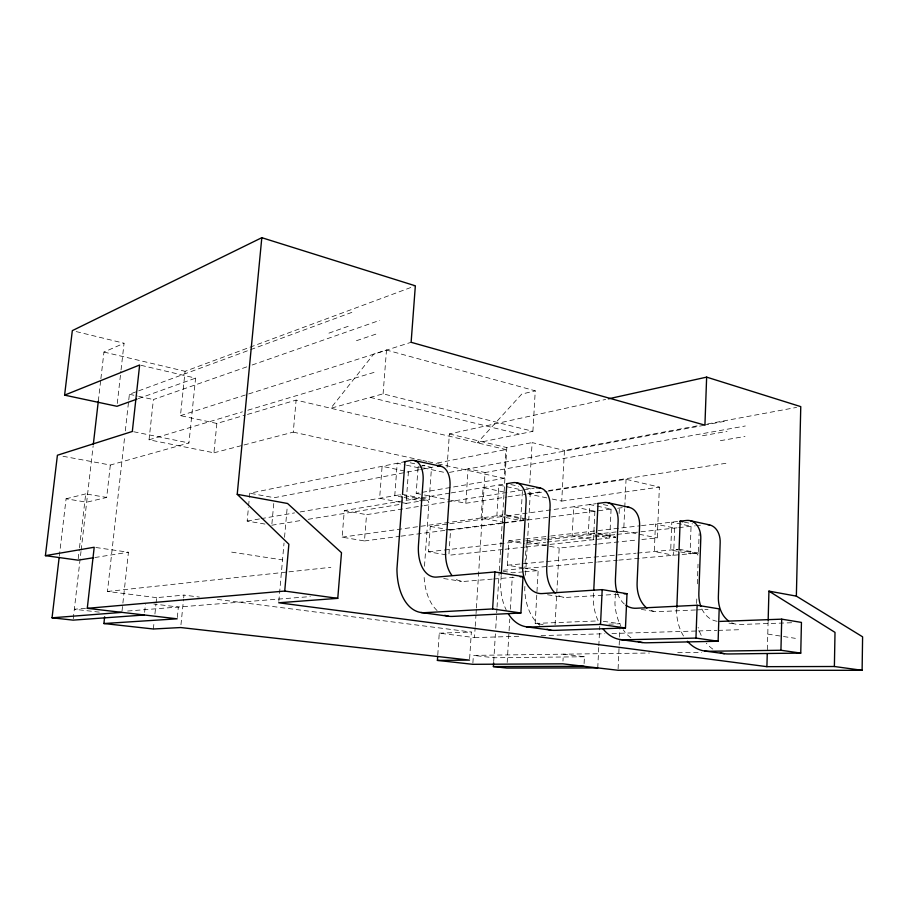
<?xml version="1.0" encoding="UTF-8"?>
<svg xmlns="http://www.w3.org/2000/svg" width="908" height="908" viewBox="0 0 908 908"><rect width="100%" height="100%" fill="white"/><g stroke="black" fill="none" stroke-linecap="round" stroke-linejoin="round"><path stroke-width="0.68" stroke-dasharray="4.54 3.41" d="M767.362 649.685L768.157 620.255M696.629 603.48L696.879 596.465M697.333 583.821L698.036 564.163M698.49 551.667L699.137 533.666M676.789 608.882L676.63 613.048A45.831 34.481 -81.7 0 0 683.962 636.701M641.865 539.5L657.279 537.911L659.378 487.108L626.055 479.276L548.5 491.16M615.397 593.48L614.932 603.332A47.67 34.129 -81.4 0 0 620.766 625.748M619.097 513.576L619.358 508.037M595.875 534.21L623.683 531.101L624.704 508.684M624.772 507.288L626.055 479.276M618.098 668.867L620.016 626.565M593.628 592.947L593.287 599.916A48.328 33.971 -81.3 0 0 600.177 624.715M597.759 667.913L598.758 647.132M598.826 645.747L599.757 626.361M584.094 663.578L584.434 656.756L563.335 654.169L562.971 661.069M555.072 624.783L559.203 548.057L597.033 544.142M552.223 499.048L561.734 501.08L564.458 450.459L697.9 425.716M543.109 624.534L535.175 623.444L538.16 570.599L524.801 568.329L526.334 541.985L545.799 539.806M546.786 497.89L529.114 494.122L529.432 488.549M529.761 482.988L532.111 442.593L564.458 450.459M532.905 431.323L535.255 390.826L386.502 350.045L373.699 354.109L330.75 408.26L383.085 393.845L532.905 431.323L477.358 442.832L521.737 394.095L535.255 390.826M524.892 586.352L524.733 589.122A50.383 33.369 -80.9 0 0 539.84 625.283M525.539 575.252L528.513 523.916A4.574 2.917 -79 0 0 526.549 519.841M448.677 529.909L528.774 519.399L530.544 488.822L525.267 487.687M507.186 662.465L509.774 619.04M510.364 609.223L512.282 577M522.384 491.478L520.67 520.454L506.131 517.594M424.978 465.418L418.123 466.757L416.182 493.339L504.133 478.334L505.904 449.562L296.121 400.087L246.409 414.752M493.702 661.546L495.393 633.863M495.745 628.245L496.608 614.183M496.687 612.775L496.948 608.564M497.039 607.157L499.196 572.006M499.275 570.599L506.823 447.576L532.111 442.593M501.205 575.479L500.603 585.331A51.109 33.119 -80.9 0 0 506.358 610.278M523.371 567.909L507.368 565.196L508.843 540.816L524.2 539.057M469.629 658.697L471.343 632.047L216.206 599.235M472.886 663.033L473.374 655.383L649.481 653.011M437.769 654.952L439.268 633.171L474.509 637.598L475.145 627.723M475.236 626.316L475.962 615.022M476.053 613.615L476.314 609.381M476.405 607.974L485.076 472.535L745.32 425.988M450.652 500.24L465.804 503.282L468.097 468.789L485.076 472.535M502.43 523.337L450.584 530.113L448.87 555.265L503.634 549.385M447.065 467.336L449.369 433.956L605.67 399.429M424.49 566.24L428.882 504.417A4.835 2.803 -78.9 0 0 426.329 500.115M421.051 500.966L429.212 499.65L431.504 467.393L422.209 465.384M446.157 554.811L428.485 551.814L430.29 526.379L448.382 523.905M401.915 502.589L406.092 503.407L408.418 471.842L382.109 466.292L379.635 498.276L400.519 502.328M383.085 393.845L386.502 350.045M449.778 493.123L344.302 510.58L342.123 537.161L364.471 540.952L366.548 514.666L422.583 505.835M244.025 444.965L293.261 432.129L296.121 400.087M278.824 601.391L284.034 542.984M284.533 537.343L287.303 506.301M271.901 523.848L274.034 500.467M264.943 524.064L247.158 521.056L248.474 507.129M248.599 505.745L249.257 498.776M249.394 497.391L249.779 493.214L403.595 461.922M246.772 366.877L153.395 399.554L149.048 439.801L213.936 452.808L216.853 423.457L245.069 415.138M180.964 624.727L183.541 599.325M183.677 597.918L183.972 595.092L199.385 597.078M62.981 456.27L110.333 465.032L188.943 442.956L195.595 378.137L139.65 364.993M177.298 617.508L178.365 607.021L153.804 604.013M153.361 628.994L154.076 622.184M154.928 614.001L155.938 604.456M156.074 603.094L156.641 597.646L183.972 595.092M216.853 423.457L180.465 415.637L185.084 371.304L414.025 286.315M144.622 612.321L145.473 604.342M122.035 610.959L128.437 552.234L95.567 547.456M156.641 597.646L107.462 591.46L124.691 436.532M125.315 430.891L128.607 401.313M128.766 399.906L129.39 394.276L137.358 391.337M59.315 556.195L66.08 498.798L86.669 502.203L106.679 497.448L110.333 465.032M117.268 403.493L120.9 371.259M121.059 369.862L124.055 343.235L75.046 331.306M73.242 618.768L80.994 551.508M81.153 550.1L93.127 446.078M98.302 401.177L100.72 380.134M100.879 378.727L103.955 352.066L124.055 343.235M78.213 558.795L79.325 549.124M79.484 547.74L85.704 493.895L106.679 497.448M138.686 390.849L352.009 312.307M138.277 398.657L195.595 378.137M328.923 333.134L350.931 325.314M252.106 365.016L379.782 320.331M356.458 340.693L378.772 333.168M180.465 415.637L411.12 342.293M149.048 439.801L242.402 411.835M247.816 410.223L375.696 371.905M213.936 452.808L242.652 445.317M66.08 498.798L85.704 493.895M437.316 463.001L505.904 449.562M419.28 469.754L274.284 497.709L249.779 493.214M420.642 469.493L436.067 466.519M707.627 423.911L796.6 407.408M449.46 472.387L703.541 425.409M704.188 425.103L727.399 420.813M702.452 435.749L727.047 431.391M247.158 521.056L259.711 518.899M261.107 518.65L294.578 512.895M300.151 511.942L401.154 494.576M720.373 440.664L745.003 436.453M451.163 492.896L505.416 483.919M271.776 525.233L302.557 520.227M308.152 519.319L399.1 504.542M406.092 503.407L419.689 501.193M94.852 557.523L128.437 552.234M423.991 505.62L522.577 490.082L498.787 485.02L496.88 515.778L504.814 517.333M523.757 489.9L534.097 488.266M465.804 503.282L506.46 497.039M507.867 496.824L526.095 494.02M527.491 493.804L542.916 491.432M548.523 490.57L726.003 463.296M529.114 494.122L547.115 491.364M561.734 501.08L659.378 487.108M342.123 537.161L502.124 515.052M449.778 523.712L505.461 516.096M506.857 515.903L596.374 503.645M364.471 540.952L399.565 536.344M400.961 536.163L447.269 530.09M503.826 523.144L612.56 508.923M617.701 508.253L622.979 507.561M525.596 538.898L549.329 536.185M550.725 536.026L640.095 525.789M641.491 525.63L678.787 521.351M428.485 551.814L524.279 540.998M525.687 540.839L549.635 538.138M551.043 537.979L595.217 532.996M547.195 539.647L594.479 534.358M527.434 544.232L545.663 542.235M547.059 542.087L615.772 534.54M617.168 534.392L677.413 527.786M678.787 527.627L695.301 525.823M696.413 525.698L700.431 525.255M107.462 591.46L287.53 571.983M288.937 571.836L330.864 567.307M505.041 549.238L524.688 547.127M526.095 546.968L548.557 544.562M549.964 544.403L615.284 537.388A4.336 2.996 -79.1 0 0 614.943 537.423M598.429 543.994L636.258 540.078M507.368 565.196L545.152 561.677M546.548 561.541L636.111 553.21M637.518 553.074L677.709 549.34M503.304 570.247L523.462 568.453M526.038 568.363L547.115 566.49M548.523 566.365L596.306 562.12M597.702 561.995L617.383 560.247M618.791 560.123L698.434 553.051L679.082 549.204M85.522 608.281L74.343 609.257L99.505 612.162M523.326 571.87L512.532 572.8L503.259 571.257M524.676 571.756L538.16 570.599M492.295 579.111L464.351 581.392A34.504 20.952 -80 0 1 454.068 577.704M493.691 578.998L514.632 577.284M127.642 611.027L310.309 596.59M618.586 594.218L566.683 597.407A32.54 21.713 -80.3 0 1 558.42 595.466M695.505 609.96L657.903 611.674A30.781 22.189 -80.6 0 1 649.458 609.745M696.901 609.892L708.036 609.381M535.175 623.444L598.61 620.879M608.814 624.171L620.153 623.751L602.708 621.208M439.268 633.171L471.343 632.047M791.628 622.74L739.748 624.488A29.204 22.462 -81 0 1 731.19 622.559M474.509 637.598L521.271 636.213M541.111 635.623L604.876 633.727M611.969 633.512L696.981 630.992M698.4 630.947L716.775 630.402M718.171 630.356L739.123 629.732M677.72 652.636L701.725 652.307M584.434 656.756L493.929 657.767L473.374 655.383M231.688 552.132L282.524 559.907M767.782 634.125L795.374 638.335M443.694 578.532L461.593 581.324M547.524 594.751L563.823 597.305M641.332 609.416L654.986 611.549M728.942 623.104L736.797 624.329M344.302 510.58L366.548 514.666M430.29 526.379L450.584 530.113M508.843 540.816L524.779 543.744M526.334 541.985L548.25 546.037M549.612 546.287L559.203 548.057M504.814 522.543L481.138 517.946L483.079 487.619L506.641 492.59M404.366 495.666L427.055 500.149M506.675 515.903L523.893 519.319M598.327 534.04L615.726 537.479M676.789 549.567L696.141 553.392M402.755 497.244L394.764 495.677L397.216 463.216L405.161 464.919M404.083 497.505L421.391 500.921M402.505 494.349L419.871 497.788M421.199 498.049L429.212 499.65M506.244 514.927L528.774 519.399M597.918 533.11L615.329 536.56M416.182 493.339L423.083 494.724M424.456 494.996L449.267 499.968M133.703 431.754L188.943 442.956M623.683 531.101L657.279 537.911M418.123 466.757L422.197 467.631M423.559 467.926L446.679 472.898M406.478 465.202L418.395 467.768M681.443 524.211L671.818 522.145L670.717 549.987L690.057 553.789L691.067 526.277L682.816 524.506M410.246 462.796L416.886 464.238M510.773 484.543L518.684 486.257M603.355 504.576L610.017 506.017M684.291 522.089L692.554 523.871M129.39 394.276L137.392 396.036M138.72 396.331L153.395 399.554M293.261 432.129L421.437 460.208M422.822 460.515L426.953 461.423M428.326 461.718L436.6 463.534M437.974 463.84L504.133 478.334M103.955 352.066L185.084 371.304M449.369 433.956L506.823 447.576M370.26 397.375L519.331 434.126M717.138 621.265A29.578 22.416 -80.9 0 1 701.714 608.61M695.346 553.324A4.12 3.053 -79.1 0 1 697.946 555.129M712.814 649.095A45.252 34.572 -81.9 0 1 706.333 643.193M701.237 635.418A45.252 34.572 -81.9 0 1 698.127 627.439M675.995 549.499A4.177 3.042 -79.1 0 1 677.516 549.908M624.329 604.013A31.201 22.098 -80.5 0 1 617.633 593.866M630.935 637.825A47.67 34.129 -81.4 0 1 623.229 629.812M593.537 533.189A4.392 2.985 -79 0 1 594.683 533.382M501.954 515.074A4.642 2.894 -79 0 1 502.703 515.12M437.089 610.539A53.413 32.177 -80.6 0 1 424.013 574.469M399.645 494.837A4.915 2.769 -78.9 0 1 400.7 495.019M674.655 528.081L673.6 555.253L654.305 551.519L655.451 524.029L674.655 528.081M611.095 509.116L609.722 537.979L588.339 533.768L589.803 504.553L611.095 509.116M594.899 511.238L593.491 539.727L572.176 535.595L573.686 506.755L594.899 511.238"/><path stroke-width="1.36" d="M437.679 656.314L437.406 660.4L472.807 664.315L562.824 663.827L618.03 670.274L862.112 670.308L862.6 636.826L796.361 596.125L768.928 591.131L768.157 620.255M862.112 670.308L834.384 666.506L835.008 632.377L768.928 591.131M720.35 652.773A45.252 34.572 -81.9 0 0 728.534 653.964L800.754 653.102L801.446 622.411L781.72 619.165L720.089 621.413M796.361 596.125L800.765 406.636L706.64 377.126L608.439 398.828M800.754 653.102L780.937 650.253L781.72 619.165M834.384 666.506L766.908 666.665L767.249 653.93M638.335 641.615A47.67 34.129 -81.4 0 0 646.428 642.796L718.115 641.252L719.181 608.871L697.128 605.25L636.043 608.258A31.201 22.098 -80.5 0 1 625.93 605.273M718.115 641.252L695.959 638.074L697.128 605.25M706.64 377.126L704.926 425.148L411.12 342.293L415.342 285.816L261.81 237.692L72.322 330.637L64.604 395.139L116.95 406.296L136.949 399.134M676.846 607.486L678.923 553.347A4.177 3.042 -79.1 0 0 678.753 551.78M679.082 549.204L680.16 521.192L682.918 521.794M547.036 629.199A50.383 33.369 -80.9 0 0 554.936 630.368L625.464 627.973L627.008 593.707L602.197 589.621L542.212 593.571A33.006 21.554 -80.2 0 1 522.565 562.79L526.095 502.328A22.201 13.961 -78.4 0 0 512.906 482.681L506.494 483.748M625.464 627.973L600.529 624.409L602.197 589.621M593.764 590.166L596.363 537.196A4.392 2.985 -79 0 0 596.057 535.062M596.579 532.848L598.02 503.429M444.761 615.295A53.413 32.177 -80.6 0 0 452.377 616.418L520.897 612.991L523.019 576.591L494.905 571.972L436.805 577.079A35.037 20.702 -80 0 1 418.486 544.834L423.083 480.899A23.517 13.348 -78.4 0 0 410.802 460.458L404.003 461.832M597.759 667.913L506.857 668.072L493.396 666.585L493.623 662.806M501.295 574.083L504.644 519.24A4.642 2.894 -79 0 0 504.383 517.004M504.916 514.666L506.812 483.692M401.767 496.336A4.915 2.769 -78.9 0 1 402.142 499.184L396.944 568.998A54.23 31.791 -80.5 0 0 424.762 612.673L492.613 608.939L494.905 571.972M402.505 494.349L404.934 461.65M766.908 666.665L278.699 602.776L337.765 598.349L341.499 552.711L287.552 503.486L237.226 494.315L261.81 237.692M64.604 395.139L139.65 364.993L132.318 431.47L57.408 455.237L45.4 555.651L94.205 547.252L87.27 608.326L284.726 591.063L288.869 544.21L237.226 494.315M437.406 660.4L469.538 660.105L180.681 627.541L153.361 628.994L103.898 623.535L104.647 616.827M93.286 444.682L98.302 401.177M144.349 614.988L73.094 620.13L52.051 617.803L59.145 557.603M93.445 557.75L78.054 560.168L45.4 555.651M597.691 503.475L604.263 502.567A21.032 14.369 -78.4 0 1 618.11 521.464L615.442 578.816A31.201 22.098 -80.5 0 0 617.236 592.731M679.82 521.237L686.493 520.466A19.976 14.63 -78.3 0 1 700.783 538.66L698.842 593.196A29.578 22.416 -80.9 0 0 700.84 606.453M520.227 576.818L523.019 576.591M52.051 617.803L121.876 612.367M103.898 623.535L177.162 618.813L87.27 608.326M624.205 593.877L627.008 593.707M600.529 624.409L530.408 627.031A51.109 33.119 -80.9 0 1 508.117 613.467M695.959 638.074L624.488 639.822A48.328 33.971 -81.3 0 1 602.81 628.597M780.937 650.253L708.808 651.274A45.831 34.481 -81.7 0 1 687.413 641.286M493.396 666.585L583.957 666.302M420.937 612.491L448.495 616.237M526.424 626.815L550.929 630.141M620.414 639.572L642.319 642.546M704.665 651.013L724.391 653.692M284.726 591.063L337.765 598.349M492.613 608.939L520.897 612.991M414.32 460.515L441.004 466.326M516.573 482.806L540.385 488.005M608.031 502.76L629.403 507.413M690.318 520.704L709.613 524.903M707.718 524.62A19.738 14.676 -78.3 0 1 720.169 542.689L718.376 596.567A29.204 22.462 -81 0 0 728.613 620.981M627.53 507.141A20.759 14.449 -78.4 0 1 639.595 525.925L637.121 582.55A30.781 22.189 -80.6 0 0 646.927 608.099M536.685 487.857A21.905 14.074 -78.4 0 1 550.055 507.311L546.764 566.967A32.54 21.713 -80.3 0 0 555.208 593.094M437.44 466.247A23.177 13.518 -78.4 0 1 449.971 486.495L445.669 549.522A34.504 20.952 -80 0 0 451.957 575.434"/></g></svg>
